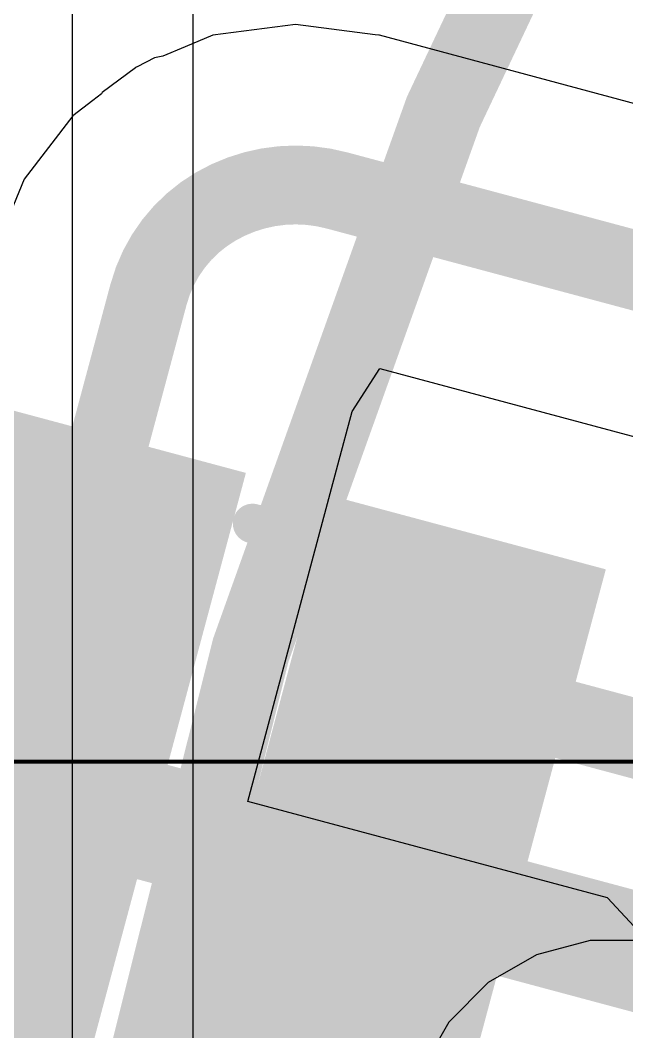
# Model space of a CAD drawing. Header units: inches. Extents: x -18 to 217, y -14 to 159.
# Drawn here: x 17.125 to 19.078, y 23.68 to 26.938 of the extents above; entities that cross this region are included whole.
import ezdxf

# ---------------------------------------------------------------- set-up
doc = ezdxf.new("R2010")
doc.units = ezdxf.units.IN
for name, color, linetype in [('Bottom Layer', 5, 'Continuous'), ('Dimension', 6, 'Continuous'), ('Fabrication', 76, 'Continuous'), ('Top Layer', 1, 'Continuous'), ('Top Overlay', 2, 'Continuous'), ('Top Paste', 8, 'Continuous'), ('Top Solder', 216, 'Continuous')]:
    doc.layers.add(name, color=color, linetype=linetype)

# ---------------------------------------------------------------- blocks, each defined once
blk = doc.blocks.new('SK6812_EC20_8')
at = {"layer": 'Top Layer'}
for points in [[(-1.05, 0.95), (-0.25, 0.95), (-0.25, 0.25), (-1.05, 0.25)], [(0.25, 0.95), (1.05, 0.95), (1.05, 0.25), (0.25, 0.25)], [(-1.05, -0.25), (-0.25, -0.25), (-0.25, -0.95), (-1.05, -0.95)], [(0.25, -0.25), (1.05, -0.25), (1.05, -0.95), (0.25, -0.95)]]:
    blk.add_hatch(color=1, dxfattribs=at).paths.add_polyline_path(points)
at = {"layer": 'Top Paste'}
for points in [[(-1.05, 0.95), (-0.25, 0.95), (-0.25, 0.25), (-1.05, 0.25)], [(0.25, 0.95), (1.05, 0.95), (1.05, 0.25), (0.25, 0.25)], [(-1.05, -0.25), (-0.25, -0.25), (-0.25, -0.95), (-1.05, -0.95)], [(0.25, -0.25), (1.05, -0.25), (1.05, -0.95), (0.25, -0.95)]]:
    blk.add_hatch(color=8, dxfattribs=at).paths.add_polyline_path(points)
at = {"layer": 'Top Solder'}
for points in [[(-1.1516, 1.0516), (-0.1484, 1.0516), (-0.1484, 0.1484), (-1.1516, 0.1484)], [(0.1484, 1.0516), (1.1516, 1.0516), (1.1516, 0.1484), (0.1484, 0.1484)], [(-1.1516, -0.1484), (-0.1484, -0.1484), (-0.1484, -1.0516), (-1.1516, -1.0516)], [(0.1484, -0.1484), (1.1516, -0.1484), (1.1516, -1.0516), (0.1484, -1.0516)]]:
    blk.add_hatch(color=216, dxfattribs=at).paths.add_polyline_path(points)
at = {"layer": 'Top Overlay', "const_width": 0.127}
for points in [[(0.0762, 1), (-0.0856, 1)], [(-1, -0.0856), (-1, 0.0762)], [(1, -0.0856), (1, 0.0762)], [(1.2192, -0.6096), (1.3462, -0.4826)], [(1.3462, -0.7366), (1.3462, -0.4826)], [(1.3462, -0.7366), (1.2192, -0.6096)], [(0.0762, -1), (-0.0856, -1)]]:
    blk.add_lwpolyline(points, dxfattribs=at)
at = {"layer": 'Top Overlay', "const_width": 0.0635}
for points in [[(-0.1174, 1, 1), (-0.0539, 1, 1)], [(0.0445, 1, 1), (0.108, 1, 1)], [(-1.0317, 0.0762, 1), (-0.9682, 0.0762, 1)], [(0.9682, 0.0762, 1), (1.0317, 0.0762, 1)], [(-1.0317, -0.0856, 1), (-0.9682, -0.0856, 1)], [(0.9683, -0.0856, 1), (1.0318, -0.0856, 1)], [(1.3144, -0.4826, 1), (1.378, -0.4826, 1)], [(1.3144, -0.4826, 1), (1.378, -0.4826, 1)], [(1.1874, -0.6096, 1), (1.251, -0.6096, 1)], [(1.1874, -0.6096, 1), (1.251, -0.6096, 1)], [(1.3144, -0.7366, 1), (1.378, -0.7366, 1)], [(1.3144, -0.7366, 1), (1.378, -0.7366, 1)], [(-0.1174, -1, 1), (-0.0539, -1, 1)], [(0.0445, -1, 1), (0.108, -1, 1)]]:
    blk.add_lwpolyline(points, format="xyb", close=True, dxfattribs=at)

msp = doc.modelspace()

# ---------------------------------------------------------------- linework, layer by layer
at = {"layer": 'Bottom Layer'}
for p, q in [((17.2938, 18.3596), (17.2937, 28.1925)), ((17.6822, 22.4071), (17.6822, 28.1925)), ((18.9608, 23.9747), (18.7876, 23.9283)), ((19.1401, 23.9747), (18.9608, 23.9747)), ((18.7876, 23.9283), (18.6323, 23.8386)), ((18.6323, 23.8386), (18.5055, 23.7118)), ((18.5055, 23.7118), (18.4158, 23.5566))]:
    msp.add_line(p, q, dxfattribs=at)
at = {"layer": 'Dimension', "const_width": 0.254}
for points in [[(58.31, 19.467, 1), (13.31, 19.467, 1)], [(54.5603, 19.4669, 1), (17.0603, 19.4669, 1)]]:
    msp.add_lwpolyline(points, format="xyb", close=True, dxfattribs=at)
at = {"layer": 'Dimension', "const_width": 0.381}
msp.add_lwpolyline([(12.3026, 25.762), (61.1677, 12.6687)], dxfattribs=at)
at = {"layer": 'Fabrication', "const_width": 0.0127}
for points in [[(53.1935, 31.3327, -1.1671), (15.6751, 13.587)], [(53.1935, 31.3327, -1.1671), (15.6751, 13.587)], [(53.1935, 31.3327, -1.1671), (15.6751, 13.587)], [(53.1935, 31.3327, -1.1671), (15.6751, 13.587)], [(15.6753, 25.513, -0.076993), (18.4232, 31.3254)], [(15.6753, 25.513, -0.076993), (18.4232, 31.3254)], [(15.6753, 25.513, -0.076993), (18.4232, 31.3254)], [(15.6753, 25.513, -0.076993), (18.4232, 31.3254)], [(54.5111, 31.1383, -1.205705), (14.1774, 15.55)], [(54.5111, 31.1383, -1.205705), (14.1774, 15.55)]]:
    msp.add_lwpolyline(points, format="xyb", dxfattribs=at)
msp.add_lwpolyline([(16.3945, 24.55), (21.1481, 24.55)], dxfattribs=at)
msp.add_lwpolyline([(16.3945, 24.55), (21.1481, 24.55)], dxfattribs=at)
msp.add_lwpolyline([(16.3945, 24.55), (21.1481, 24.55)], dxfattribs=at)
msp.add_lwpolyline([(16.3945, 24.55), (21.1481, 24.55)], dxfattribs=at)
at = {"layer": 'Top Layer'}
for p, q in [((18.0117, 26.9239), (17.7457, 26.8889)), ((18.2678, 26.8902), (18.0117, 26.9239)), ((17.7457, 26.8889), (17.6561, 26.8518)), ((18.2803, 26.8894), (18.2678, 26.8902)), ((18.2817, 26.889), (18.2803, 26.8894)), ((18.2819, 26.8889), (18.2817, 26.889)), ((18.282, 26.8889), (18.2819, 26.8889)), ((20.3131, 26.3447), (18.282, 26.8889)), ((17.6561, 26.8518), (17.5847, 26.8222)), ((17.5572, 26.8167), (17.501, 26.7875)), ((17.5847, 26.8222), (17.5572, 26.8167)), ((17.4965, 26.7847), (17.3892, 26.7044)), ((17.4978, 26.7862), (17.4964, 26.7851)), ((17.4964, 26.7851), (17.4964, 26.7851)), ((17.4964, 26.7851), (17.4965, 26.7847)), ((17.501, 26.7875), (17.4978, 26.7862)), ((17.3592, 26.6794), (17.2941, 26.6294)), ((17.3863, 26.7002), (17.3592, 26.6794)), ((17.3892, 26.7044), (17.3863, 26.7002)), ((17.2941, 26.6294), (17.1377, 26.4256)), ((17.1377, 26.4256), (17.048, 26.209)), ((18.1939, 25.6776), (18.2832, 25.8161)), ((18.2832, 25.8161), (19.922, 25.377)), ((18.1479, 25.5058), (18.1939, 25.6776)), ((17.8575, 24.4219), (18.1479, 25.5058)), ((19.0166, 24.1113), (17.8575, 24.4219)), ((19.13, 23.9893), (19.0166, 24.1113)), ((19.0166, 24.1113), (19.0166, 24.1113)), ((19.0166, 24.1113), (19.0166, 24.1113))]:
    msp.add_line(p, q, dxfattribs=at)
for points, const_width in [([(14.2446, 13.1348, -0.267603), (19.4524, 34.998)], 2.032), ([(17.7554, 26.3382, -0.200714), (18.1465, 26.389)], 0.254), ([(17.5381, 26.0544, -0.198466), (17.7554, 26.3382)], 0.254)]:
    msp.add_lwpolyline(points, format="xyb", dxfattribs=dict(at, const_width=const_width))
for points, const_width in [([(18.1465, 26.389), (18.148, 26.3886)], 0.254), ([(18.148, 26.3886), (20.1791, 25.8444)], 0.254), ([(17.2857, 25.1124), (17.5381, 26.0544)], 0.254), ([(18.4448, 24.8018), (19.3868, 24.5494)], 0.254), ([(15.7822, 24.1694), (16.9492, 23.8567)], 0.508)]:
    msp.add_lwpolyline(points, dxfattribs=dict(at, const_width=const_width))
for points, const_width in [([(18.083, 26.389, 1), (18.21, 26.389, 1)], 0.127), ([(18.083, 26.389, 1), (18.21, 26.389, 1)], 0.127), ([(18.0845, 26.3886, 1), (18.2115, 26.3886, 1)], 0.127), ([(18.0845, 26.3886, 1), (18.2115, 26.3886, 1)], 0.127), ([(17.6919, 26.3382, 1), (17.8189, 26.3382, 1)], 0.127), ([(17.6919, 26.3382, 1), (17.8189, 26.3382, 1)], 0.127), ([(17.4746, 26.0544, 1), (17.6016, 26.0544, 1)], 0.127), ([(17.4746, 26.0544, 1), (17.6016, 26.0544, 1)], 0.127), ([(17.2222, 25.1124, 1), (17.3492, 25.1124, 1)], 0.127), ([(18.3813, 24.8018, 1), (18.5083, 24.8018, 1)], 0.127), ([(16.8222, 23.8567, 1), (17.0762, 23.8567, 1)], 0.254)]:
    msp.add_lwpolyline(points, format="xyb", close=True, dxfattribs=dict(at, const_width=const_width))

# ---------------------------------------------------------------- block references
at = {"rotation": 255}
msp.add_blockref('SK6812_EC20_8', (17.697, 24.3292), dxfattribs=at)

doc.saveas('drawing.dxf')
